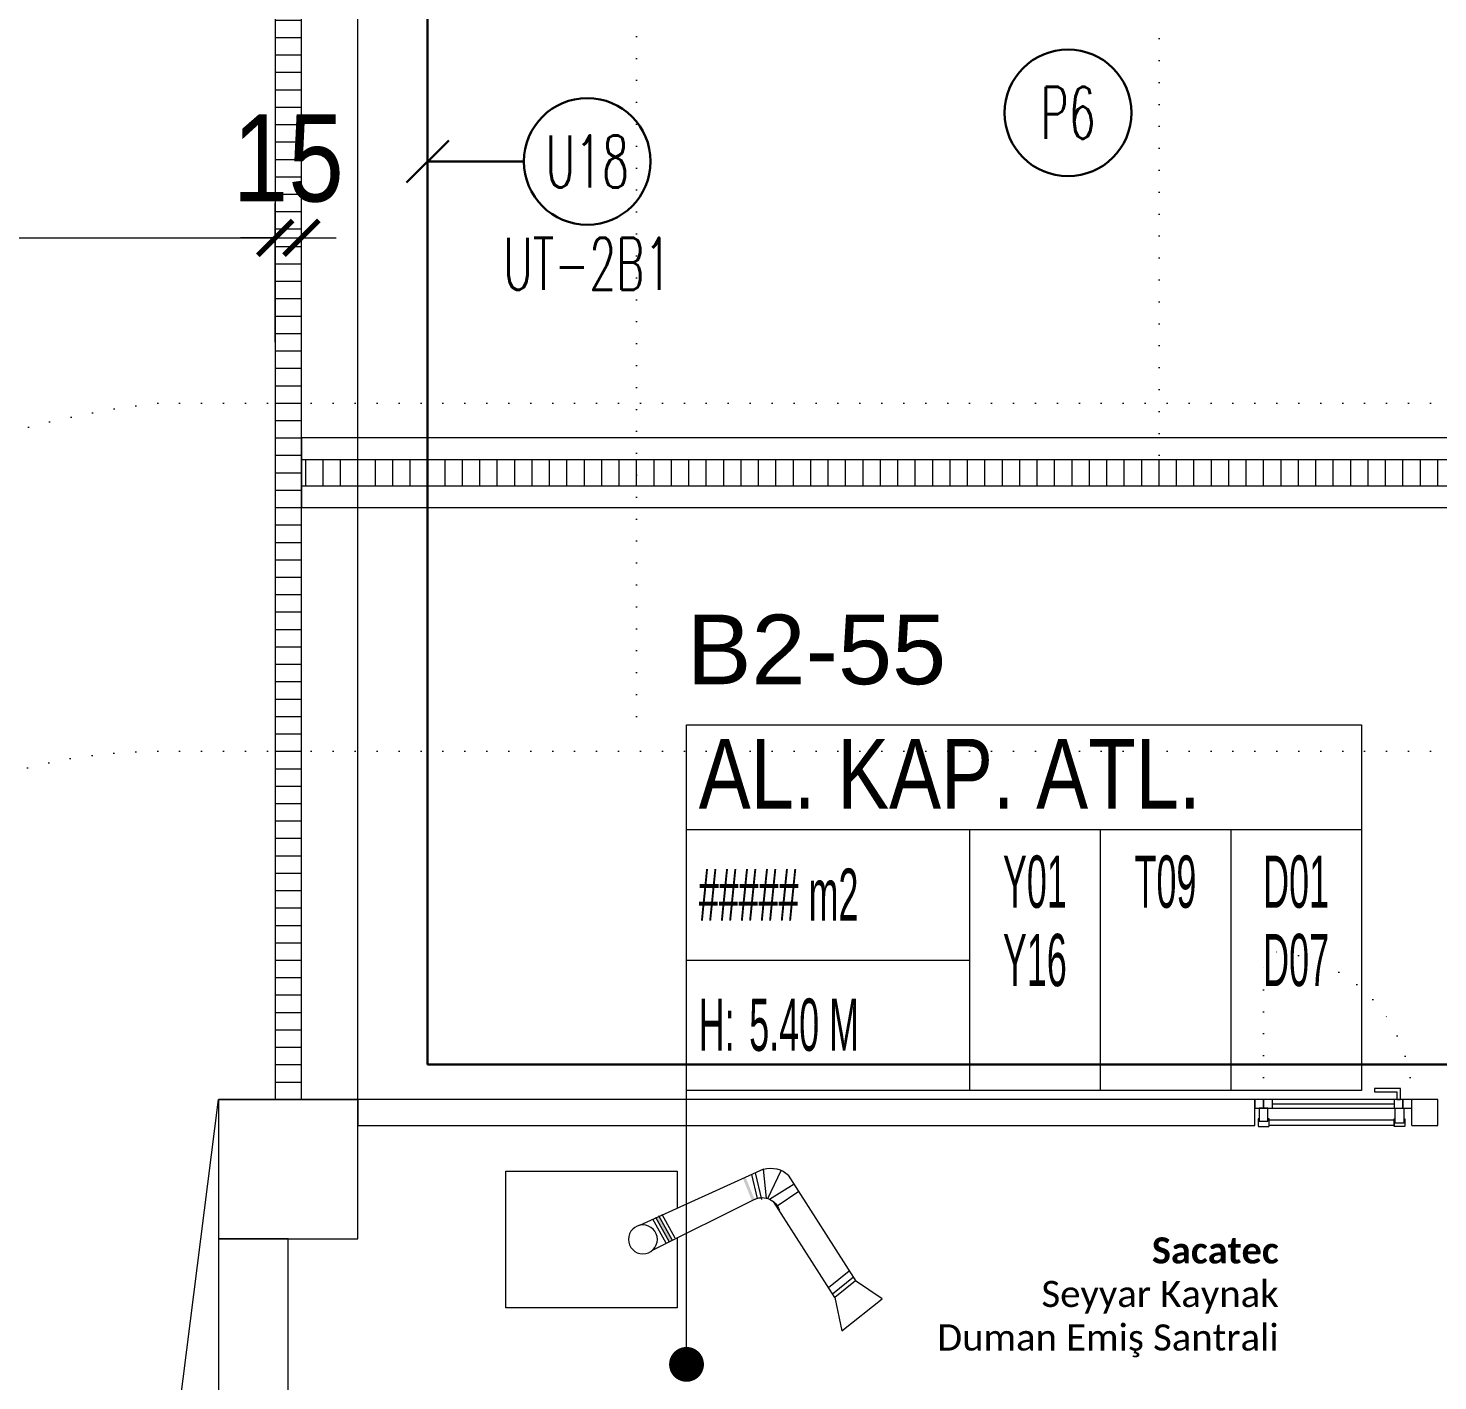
# Model space of a CAD drawing. Header units: metres. Extents: x -13194 to 152406, y -14653 to 29421.
# Drawn here: x 751 to 1560, y 3918 to 4695 of the extents above; entities that cross this region are included whole.
import ezdxf
from ezdxf.enums import TextEntityAlignment as Align

# ---------------------------------------------------------------- set-up
doc = ezdxf.new("R2010")
doc.units = ezdxf.units.M
doc.header["$LTSCALE"] = 100
doc.header["$MEASUREMENT"] = 0
doc.linetypes.add('DOT2', pattern=[0.125, 0, -0.125])
doc.layers.get('0').update_dxf_attribs({"color": 9, "lineweight": 9})
for name, color, linetype, lineweight in [('00', 9, 'Continuous', 9), ('01', 9, 'Continuous', 9), ('06B', 9, 'Continuous', 9), ('06D', 9, 'Continuous', 9), ('10', 9, 'Continuous', 9), ('15', 9, 'Continuous', 9), ('20', 9, 'DOT2', 9), ('21_mahal200', 9, 'Continuous', 9), ('25', 9, 'Continuous', 9), ('E-KABLO', 7, 'Continuous', 30), ('E-LINYE', 7, 'Continuous', 30)]:
    doc.layers.add(name, color=color, linetype=linetype, lineweight=lineweight)
doc.styles.add('Arial', font='arial.ttf', dxfattribs={"height": 2.5})
doc.styles.add('E-YAZI', font='txttw.shx')
doc.styles.add('MuuM_TEXT-STANDART', font='ARIALN.TTF')
doc.dimstyles.new('MuuM_DIM200', dxfattribs={"dimscale": 20, "dimtxt": 2, "dimasz": 1, "dimexe": 1, "dimexo": 1, "dimgap": 1, "dimtad": 1, "dimdec": 1, "dimrnd": 0.5, "dimdsep": 46, "dimtxsty": 'MuuM_TEXT-STANDART', "dimblk": 'ARCHTICK', "dimcen": 0, "dimdle": 0.15, "dimclrd": 256, "dimclre": 256, "dimclrt": 256, "dimadec": 0, "dimazin": 0, "dimtfac": 5, "dimtdec": 1, "dimtix": 1, "dimtmove": 2, "dimatfit": 3, "dimldrblk": 'DOT', "dimfxl": 3, "dimfxlon": 1, "dimtolj": 1, "dimlwd": -1, "dimlwe": -1, "dimarcsym": 0})

# ---------------------------------------------------------------- blocks, each defined once
blk = doc.blocks.new('p-kolon_80x80')
blk.add_lwpolyline([(-40, -40), (40, -40), (40, 40), (-40, 40)], close=True)
blk = doc.blocks.new('2.bod.sitatik')
at = {"layer": '01'}
blk.add_lwpolyline([(860, -6150), (900, -6150), (900, -6150), (900, -6150), (900, -5400), (1170, -5400), (1170, -5950), (1170, -5950), (1170, -5950), (1210, -5950), (1210, -5350), (900, -5350), (900, -4630), (860, -4630)], close=True, dxfattribs=at)
blk.add_blockref('p-kolon_80x80', (900, -4590), dxfattribs=at)
blk = doc.blocks.new('p-mekanik_sacatec')
for points in [[(-136.17, 74.04), (-137.78, 74.46), (-142.79, 62.13), (-141.18, 61.71)], [(-95.56, 38.97), (-93.84, 38), (-86.11, 51.78), (-87.83, 52.75)], [(-95.56, 38.97), (-93.84, 38), (-86.11, 51.78), (-87.83, 52.75)]]:
    blk.add_hatch(color=256).paths.add_polyline_path(points)
for p, q in [((-201.11, 15.17), (-162.36, 76.07)), ((-150.48, 62.68), (-158.16, 78.77)), ((-149.64, 62.93), (-147.86, 79.52)), ((-147.86, 79.52), (-76.66, 47.27)), ((-146.91, 62.19), (-143.33, 77.53)), ((-144.53, 62.62), (-141.31, 76.42)), ((-155.72, 58.55), (-168.16, 67)), ((-151.44, 62.3), (-165.5, 71.16)), ((-188.8, 5.87), (-153.71, 61.03)), ((-143.16, 62.34), (-84.06, 32.91)), ((-97.29, 39.93), (-89.67, 53.5)), ((-95.56, 38.96), (-87.83, 52.74)), ((-93.84, 37.99), (-86.11, 51.77)), ((-92.12, 37.03), (-84.39, 50.81)), ((-199.56, 17.61), (-187.57, 7.82)), ((-197.19, 21.02), (-185.32, 11.34)), ((-216.04, 5.03), (-200.79, 15.38)), ((-200.79, 15.38), (-188.8, 5.87)), ((-192.98, -13.22), (-216.04, 5.03)), ((-188.8, 5.87), (-192.98, -13.22))]:
    blk.add_line(p, q)
for points in [[(0, 78.45), (-98.34, 78.45)], [(-98.34, 78.45), (-98.34, 57.09)], [(0, 0), (0, 78.45)], [(-98.34, 40.02), (-98.34, 0)], [(-98.34, 0), (0, 0)]]:
    blk.add_lwpolyline(points)
blk.add_circle((-78.69, 39.23), 8.3)
for centre, radius, start, end in [((-152.02, 64.82), 15.28, 74.21002, 132.58178), ((-147.25, 53.2), 10.02, 65.89851, 163.08934)]:
    blk.add_arc(centre, radius, start, end)
blk = doc.blocks.new('p-ızgara')
at = {"layer": '06D'}
h = blk.add_hatch(dxfattribs=at)
h.set_pattern_fill('_USER', color=252, scale=10, angle=180, style=0, pattern_type=0)
h.set_pattern_definition([(180, (-7e-12, -8630), (-1e-15, -10), [])])
h.paths.add_polyline_path([(892.5, -3830), (892.5, -4550), (907.5, -4550), (907.5, -3830)])
h = blk.add_hatch(dxfattribs=at)
h.set_pattern_fill('_USER', color=252, scale=10, angle=90, style=0, pattern_type=0)
h.set_pattern_definition([(90, (-7e-12, -8630), (-10, 6e-16), [])])
h.paths.add_polyline_path([(7918.01, -4182.5), (907.5, -4182.5), (907.5, -4197.5), (7918.01, -4197.5)])
for points in [[(892.5, -3830), (892.5, -4550), (907.5, -4550), (907.5, -3830)], [(7918.01, -4182.5), (907.5, -4182.5), (907.5, -4197.5), (7918.01, -4197.5)]]:
    blk.add_lwpolyline(points, close=True, dxfattribs=at)
blk = doc.blocks.new('_ArchTick')
at = {"color": 0, "linetype": 'ByBlock', "const_width": 0.15}
blk.add_lwpolyline([(-0.5, -0.5), (0.5, 0.5)], dxfattribs=at)
blk = doc.blocks.new('*D446')
at = {"layer": '25', "transparency": 16777216}
for p, q in [((40.03, -28795.88), (40.03, -28715.88)), ((892.5, -28795.88), (892.5, -28715.88)), ((37.03, -28735.88), (895.5, -28735.88))]:
    blk.add_line(p, q, dxfattribs=at)
at = {"layer": '25', "transparency": 16777216, "xscale": 20, "yscale": 20, "zscale": 20, "rotation": 180}
blk.add_blockref('_ArchTick', (40.03, -28735.88), dxfattribs=at)
at = {"layer": '25', "transparency": 16777216, "xscale": 20, "yscale": 20, "zscale": 20}
blk.add_blockref('_ArchTick', (892.5, -28735.88), dxfattribs=at)
at = {"layer": '25', "transparency": 16777216, "insert": (466.27, -28690.35), "char_height": 50, "attachment_point": 5, "style": 'MuuM_TEXT-STANDART'}
blk.add_mtext('\\A1;852.5', dxfattribs=at)
blk = doc.blocks.new('_Dot')
at = {"color": 0, "linetype": 'ByBlock', "lineweight": -2}
blk.add_line((-0.5, 0), (-1, 0), dxfattribs=at)
at = {"color": 0, "linetype": 'ByBlock', "const_width": 0.5}
blk.add_lwpolyline([(-0.25, 0, 1), (0.25, 0, 1)], format="xyb", close=True, dxfattribs=at)
blk = doc.blocks.new('*D447')
at = {"layer": '25', "transparency": 16777216}
for p, q in [((892.5, -28795.88), (892.5, -28715.88)), ((907.5, -28795.88), (907.5, -28715.88)), ((892.5, -28735.88), (872.5, -28735.88)), ((892.5, -28735.88), (907.5, -28735.88)), ((907.5, -28735.88), (927.5, -28735.88))]:
    blk.add_line(p, q, dxfattribs=at)
at = {"layer": '25', "transparency": 16777216, "xscale": 20, "yscale": 20, "zscale": 20}
blk.add_blockref('_ArchTick', (892.5, -28735.88), dxfattribs=at)
at = {"layer": '25', "transparency": 16777216, "xscale": 20, "yscale": 20, "zscale": 20, "rotation": 180}
blk.add_blockref('_ArchTick', (907.5, -28735.88), dxfattribs=at)
at = {"layer": '25', "transparency": 16777216, "insert": (900, -28690.35), "char_height": 50, "attachment_point": 5, "style": 'MuuM_TEXT-STANDART'}
blk.add_mtext('\\A1;15', dxfattribs=at)
blk = doc.blocks.new('K-AL-01A')
at = {"layer": '06B'}
blk.add_lwpolyline([(2634.71, 4254.27), (2634.71, 4260.52), (2619.71, 4260.52), (2619.71, 4258.65), (2632.46, 4258.65), (2632.46, 4258.65), (2632.46, 4254.27), (2634.71, 4254.27)], dxfattribs=at)
at = {"layer": '06D'}
for p, q in [((2637.95, 4254.27), (2551.08, 4254.27)), ((2551.08, 4249.27), (2637.95, 4249.27))]:
    blk.add_line(p, q, dxfattribs=at)
for points in [[(2553.58, 4241.77), (2558.58, 4241.77), (2558.58, 4249.27), (2553.58, 4249.27)], [(2636.58, 4240.66), (2631.58, 4240.66), (2631.58, 4249.27), (2636.58, 4249.27)], [(2630.96, 4239.41), (2559.21, 4239.41), (2559.21, 4242.53), (2630.96, 4242.53)]]:
    blk.add_lwpolyline(points, close=True, dxfattribs=at)
for points in [[(2553.58, 4243.16), (2552.96, 4243.16), (2552.96, 4239.16, 0.414214), (2553.33, 4238.78), (2558.83, 4238.78, 0.414214), (2559.21, 4239.16), (2559.21, 4243.16), (2558.58, 4243.16)], [(2636.58, 4243.16), (2637.21, 4243.16), (2637.21, 4239.16, -0.414214), (2636.83, 4238.78), (2631.33, 4238.78, -0.414214), (2630.96, 4239.16), (2630.96, 4243.16), (2631.58, 4243.16)]]:
    blk.add_lwpolyline(points, format="xyb", dxfattribs=at)
at = {"layer": '10'}
for points in [[(2551.08, 4254.27), (2551.08, 4249.27), (2556.08, 4249.27), (2556.08, 4254.27)], [(2556.08, 4254.27), (2556.08, 4249.27), (2561.08, 4249.27), (2561.08, 4254.27)], [(2631.08, 4254.27), (2631.08, 4249.27), (2636.08, 4249.27), (2636.08, 4254.27)], [(2636.08, 4254.27), (2636.08, 4249.27), (2641.08, 4249.27), (2641.08, 4254.27)]]:
    blk.add_lwpolyline(points, close=True, dxfattribs=at)
at = {"layer": '15'}
blk.add_lwpolyline([(2561.08, 4251.77), (2631.08, 4251.77)], dxfattribs=at)
at = {"layer": '20'}
blk.add_lwpolyline([(2556.08, 4254.27), (2556.08, 4339.27)], dxfattribs=at)
blk.add_arc((2556.08, 4254.27), 85, 0, 90, dxfattribs=at)
blk = doc.blocks.new('0_roomno2')
blk.add_lwpolyline([(19.375, -10.5), (0, -10.5), (0, 0), (19.375, 0)], close=True)
for points in [[(0, -3), (19.375, -3)], [(8.125, -3), (8.125, -10.5)], [(11.875, -3), (11.875, -10.5)], [(15.625, -3), (15.625, -10.5)], [(0, -6.75), (8.125, -6.75)]]:
    blk.add_lwpolyline(points)
at = {"style": 'MuuM_TEXT-STANDART', "width": 0.6}
blk.add_text('H:', height=1.5, dxfattribs=at).set_placement((0.35, -8.608), align=Align.MIDDLE_LEFT)
at = {"style": 'Arial'}
blk.add_attdef('ODANO', (0, 1.17), '', height=2, dxfattribs=at)
blk.add_attdef('MEKANADI', text='', height=2, dxfattribs=at).set_placement((0.35, -3), align=Align.BOTTOM_LEFT)
at = {"style": 'MuuM_TEXT-STANDART', "width": 0.6}
for tag, p in [('YER01', (10, -4.5)), ('TAVAN01', (13.75, -4.5)), ('DUVAR01', (17.5, -4.5)), ('YER02', (10, -6.75)), ('TAVAN02', (13.75, -6.75)), ('DUVAR02', (17.5, -6.75)), ('YER03', (10, -9)), ('TAVAN03', (13.75, -9)), ('DUVAR03', (17.5, -9))]:
    blk.add_attdef(tag, text='', height=1.5, dxfattribs=at).set_placement(p, align=Align.MIDDLE_CENTER)
for tag, p in [('M2', (0.35, -4.875)), ('TEMIZTAVANYUKSEKLIGI', (1.8, -8.608))]:
    blk.add_attdef(tag, text='', height=1.5, dxfattribs=at).set_placement(p, align=Align.MIDDLE_LEFT)
blk = doc.blocks.new('2.bod.Mimari')
at = {"layer": '00'}
for points in [[(1455, -4550), (940, -4550), (940, -4565), (1455, -4565)], [(1455, -4565), (1455, -4550)], [(1545, -4565), (1545, -4550)], [(1545, -4565), (1560, -4565), (1560, -4550), (1545, -4550)]]:
    blk.add_lwpolyline(points, dxfattribs=at)
at = {"layer": '06D', "linetype": 'DOT2'}
for points in [[(1100, -4330, 0.163259), (1100, -4330), (1100, -2250, -0.414214), (1700, -1650), (2900, -1650, -0.414214), (3500, -2250), (3500, -4330), (3500, -4330)], [(1400, -4180), (1400, -4180, 0.375038), (1400, -4180), (1400, -2250, -0.414214), (1700, -1950), (2900, -1950, -0.414214), (3200, -2250), (3200, -4330, -0.414214), (3200, -4330), (3200, -4330)], [(375, -5889.88), (375, -4630, -0.369385), (825, -4150), (8420, -4150)], [(525, -5909.88), (525, -4650, -0.414214), (825, -4350), (8520, -4350)]]:
    blk.add_lwpolyline(points, format="xyb", dxfattribs=at)
at = {"layer": '06D'}
blk.add_lwpolyline([(907.5, -4210), (8397.52, -4210), (8397.52, -3773.53), (8357.52, -3773.53), (8357.52, -4170), (907.5, -4170)], close=True, dxfattribs=at)
blk.add_lwpolyline([(657.5, -6150), (860, -4550), (860, -4550), (940, -4550), (940, -3830), (860, -3830, 0.323914), (40, -4550), (241.23, -6150)], format="xyb", dxfattribs=at)
blk.add_blockref('K-AL-01A', (-1096.08, -8804.27))
at = {"xscale": -1}
blk.add_blockref('p-mekanik_sacatec', (1024.91, -4669.59), dxfattribs=at)
at = {"layer": '06D'}
blk.add_blockref('p-ızgara', (0, 0), dxfattribs=at)
at = {"layer": '21_mahal200'}
ref = blk.add_blockref('0_roomno2', (1128.64, -4334.89), dxfattribs=dict(at, xscale=20, yscale=20, zscale=20))
ref.add_attrib('ODANO', 'B2-55', (1128.64, -4311.49), dxfattribs={"layer": '0', "height": 40, "style": 'Arial'})
ref.add_attrib('MEKANADI', 'AL. KAP. ATL.', dxfattribs={"layer": '0', "height": 40, "style": 'Arial', "width": 0.8}).set_placement((1135.64, -4394.89), align=Align.BOTTOM_LEFT)
ref.add_attrib('M2', '##### m2', dxfattribs={"layer": '0', "height": 30, "style": 'MuuM_TEXT-STANDART', "width": 0.6}).set_placement((1135.64, -4432.39), align=Align.MIDDLE_LEFT)
ref.add_attrib('TEMIZTAVANYUKSEKLIGI', '5.40 M', dxfattribs={"layer": '0', "height": 30, "style": 'MuuM_TEXT-STANDART', "width": 0.6}).set_placement((1164.64, -4507.05), align=Align.MIDDLE_LEFT)
ref.add_attrib('YER01', 'Y01', dxfattribs={"layer": '0', "height": 30, "style": 'MuuM_TEXT-STANDART', "width": 0.6}).set_placement((1328.64, -4424.89), align=Align.MIDDLE_CENTER)
ref.add_attrib('TAVAN01', 'T09', dxfattribs={"layer": '0', "height": 30, "style": 'MuuM_TEXT-STANDART', "width": 0.6}).set_placement((1403.64, -4424.89), align=Align.MIDDLE_CENTER)
ref.add_attrib('DUVAR01', 'D01', dxfattribs={"layer": '0', "height": 30, "style": 'MuuM_TEXT-STANDART', "width": 0.6}).set_placement((1478.64, -4424.89), align=Align.MIDDLE_CENTER)
ref.add_attrib('YER02', 'Y16', dxfattribs={"layer": '0', "height": 30, "style": 'MuuM_TEXT-STANDART', "width": 0.6}).set_placement((1328.64, -4469.89), align=Align.MIDDLE_CENTER)
ref.add_attrib('DUVAR02', 'D07', dxfattribs={"layer": '0', "height": 30, "style": 'MuuM_TEXT-STANDART', "width": 0.6}).set_placement((1478.64, -4469.89), align=Align.MIDDLE_CENTER)
at = {"insert": (1468.65, -4629.21), "char_height": 15, "width": 676.0027, "attachment_point": 3, "style": 'MuuM_TEXT-STANDART'}
blk.add_mtext('{\\fCalibri|b1|i0|c162|p34;Sacatec\\P\\fCalibri|b0|i0|c162|p34;Seyyar Kaynak\\PDuman Emi\\fCalibri|b0|i0|c238|p34;ş\\fCalibri|b0|i0|c162|p34; Santrali}', dxfattribs=at)
at = {"layer": '25'}
for base, p1, p2, picture, middle in [((892.5, -4055.09), (40.03, -7032.89), (892.5, -4150), '*D446', (466.27, -4009.56)), ((907.5, -4055.09), (892.5, -7032.89), (907.5, -4150), '*D447', (900, -4009.56))]:
    dim = blk.add_linear_dim(base=base, p1=p1, p2=p2, dimstyle='MuuM_DIM200', override={"dimtxt": 2.5}, dxfattribs=at)
    dim.commit()
    dim.dimension.update_dxf_attribs({"geometry": picture, "text_midpoint": middle, "insert": (0, 24680.79)})
at = {"layer": '21_mahal200'}
blk.add_leader([(1128.64, -4702.16), (1128.64, -4544.89)], dimstyle='MuuM_DIM200', override={"dimasz": 1, "dimfxl": 10}, dxfattribs=at)

msp = doc.modelspace()

# ---------------------------------------------------------------- linework, layer by layer
at = {"layer": 'E-KABLO', "color": 4}
for p, q in [((980, 4100), (980, 5024.64)), ((1680, 4100), (980, 4100))]:
    msp.add_line(p, q, dxfattribs=at)
at = {"layer": 'E-LINYE', "color": 7, "linetype": 'Continuous'}
for p, q in [((967.88, 4606.67), (992.12, 4630.91)), ((1035.25, 4618.79), (980, 4618.79))]:
    msp.add_line(p, q, dxfattribs=at)
for centre in [(1347.68, 4646.73), (1071.63, 4618.79)]:
    msp.add_circle(centre, 36.38, dxfattribs=at)

# ---------------------------------------------------------------- block references
for name in ['2.bod.sitatik', '2.bod.Mimari']:
    msp.add_blockref(name, (0, 8630))

# ---------------------------------------------------------------- texts
at = {"layer": 'E-LINYE', "color": 3, "linetype": 'Continuous', "style": 'E-YAZI', "width": 0.6}
for s, p in [('P6', (1347.68, 4646.73)), ('U18', (1071.63, 4618.79)), ('UT-2B1', (1071.63, 4559.97))]:
    msp.add_text(s, height=30, dxfattribs=at).set_placement(p, align=Align.MIDDLE_CENTER)

doc.saveas('drawing.dxf')
